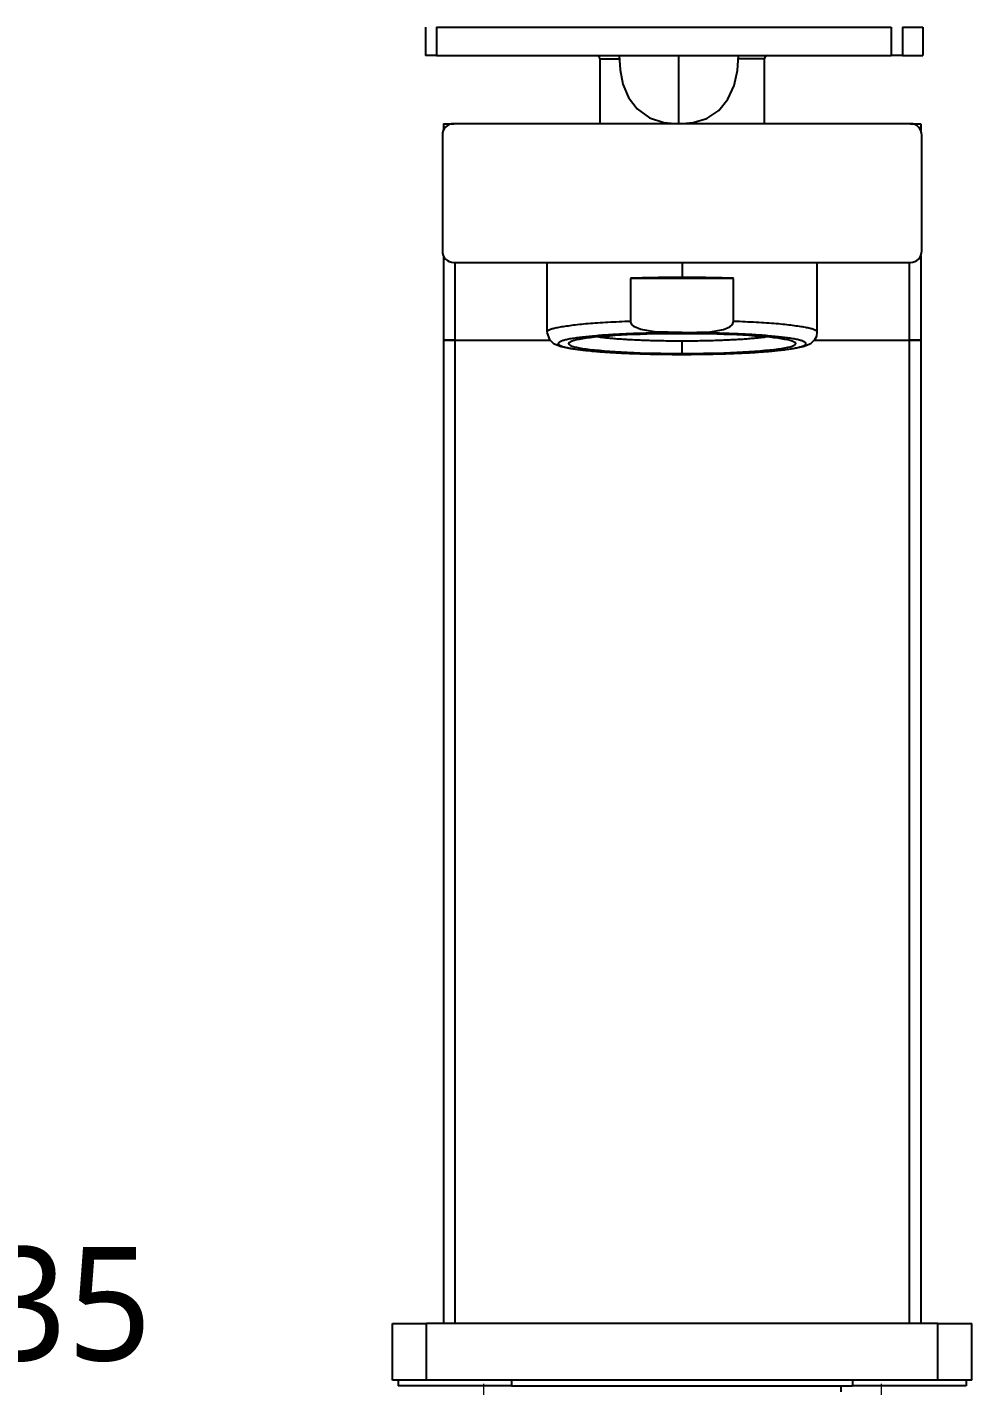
# Model space of a CAD drawing. Extents: x 0 to 790, y 0 to 579.
# Drawn here: x 161.2 to 244.3, y 245.8 to 365.4 of the extents above; entities that cross this region are included whole.
import ezdxf

# ---------------------------------------------------------------- set-up
doc = ezdxf.new("R2010")
doc.units = 0
doc.header["$LTSCALE"] = 10
doc.header["$MEASUREMENT"] = 0
doc.header["$PDMODE"] = 3
doc.header["$PDSIZE"] = -10
doc.layers.get('0').update_dxf_attribs({"linetype": 'CONTINUOUS'})
doc.layers.get('DEFPOINTS').update_dxf_attribs({"linetype": 'CONTINUOUS'})
doc.layers.add('1', color=7, linetype='CONTINUOUS')
doc.styles.add('Daelim Dimension', font='NanumGothic_1.ttf')
doc.dimstyles.new('DEFAULT', dxfattribs={"dimscale": 2, "dimtxt": 2, "dimasz": 2, "dimexe": 0, "dimexo": 2, "dimgap": 1, "dimtad": 1, "dimdec": 0, "dimzin": 9, "dimdsep": 46, "dimtxsty": 'Daelim Dimension', "dimcen": 0.5, "dimclrd": 5, "dimclre": 5, "dimclrt": 256, "dimadec": 1, "dimazin": 0, "dimtfac": 1, "dimtdec": 0, "dimtix": 1, "dimtmove": 0, "dimatfit": 3, "dimfxl": 1, "dimtolj": 1, "dimtzin": 1, "dimlwd": 9, "dimlwe": 9, "dimarcsym": 0})

# ---------------------------------------------------------------- blocks, each defined once
blk = doc.blocks.new('*D9')
at = {"color": 5, "lineweight": 9, "ltscale": 0.5, "transparency": 16777216}
for p, q in [((201.33, 245.98), (201.33, 243.87)), ((236.33, 245.98), (236.33, 243.87)), ((201.33, 243.87), (88.63, 243.87)), ((232.33, 243.87), (205.33, 243.87))]:
    blk.add_line(p, q, dxfattribs=at)
at = {"color": 5, "ltscale": 0.5, "transparency": 16777216}
for points in [[(205.33, 244.53), (205.33, 243.2), (201.33, 243.87)], [(232.33, 244.53), (232.33, 243.2), (236.33, 243.87)]]:
    blk.add_solid(points, dxfattribs=at)
at = {"layer": 'DEFPOINTS', "color": 0, "ltscale": 0.5, "transparency": 16777216}
for p in [(236.33, 243.87), (201.33, 241.98), (236.33, 241.98)]:
    blk.add_point(p, dxfattribs=at)
at = {"color": 7, "ltscale": 0.5, "transparency": 16777216, "insert": (132.82, 252.5), "char_height": 10, "attachment_point": 5, "style": 'Daelim Dimension'}
blk.add_mtext('\\A1;설치구멍 %%C35', dxfattribs=at)

msp = doc.modelspace()

# ---------------------------------------------------------------- linework, layer by layer
at = {"layer": '1', "color": 7, "linetype": 'Continuous'}
for p, q in [((196.22, 365.37), (196.22, 362.87)), ((197.21, 365.37), (237.21, 365.37)), ((197.21, 365.37), (197.21, 362.87)), ((237.21, 365.37), (237.21, 362.87)), ((238.22, 365.37), (240, 365.37)), ((238.22, 365.37), (238.22, 362.87)), ((240, 365.37), (240, 362.87)), ((197.21, 362.87), (196.22, 362.87)), ((197.21, 362.87), (237.21, 362.87)), ((211.56, 362.57), (211.56, 356.87)), ((211.56, 362.57), (213.27, 362.57)), ((226.06, 362.57), (223.78, 362.57)), ((226.06, 356.87), (226.06, 362.57)), ((238.22, 362.87), (237.21, 362.87)), ((238.22, 362.87), (240, 362.87)), ((197.81, 356.87), (198.71, 356.87)), ((197.81, 356.87), (197.81, 356.3)), ((238.91, 356.87), (198.71, 356.87)), ((218.73, 356.88), (218.73, 356.87)), ((238.91, 356.87), (239.81, 356.87)), ((239.81, 356.87), (239.81, 356.3)), ((197.71, 355.87), (197.71, 345.67)), ((239.91, 345.67), (239.91, 355.87)), ((197.81, 345.23), (197.81, 337.81)), ((198.71, 344.67), (238.91, 344.67)), ((198.81, 344.67), (198.81, 337.81)), ((206.91, 344.67), (206.91, 338.52)), ((218.81, 344.67), (218.81, 343.34)), ((230.71, 338.52), (230.71, 344.67)), ((238.81, 344.67), (238.81, 337.81)), ((239.81, 345.23), (239.81, 337.81)), ((223.35, 343.26), (214.27, 343.26)), ((214.27, 343.26), (214.27, 339.48)), ((223.35, 339.48), (223.35, 343.26)), ((218.81, 338.49), (218.81, 338.47)), ((197.81, 337.81), (198.81, 337.81)), ((197.81, 337.81), (197.81, 251.31)), ((198.81, 337.81), (197.81, 337.81)), ((198.81, 337.81), (207.18, 337.81)), ((198.81, 337.81), (198.81, 251.31)), ((198.81, 337.81), (207.18, 337.81)), ((218.81, 336.65), (218.81, 337.76)), ((230.45, 337.81), (238.81, 337.81)), ((230.45, 337.81), (238.81, 337.81)), ((238.81, 337.81), (239.81, 337.81)), ((238.81, 337.81), (238.81, 251.31)), ((239.81, 337.81), (238.81, 337.81)), ((239.81, 337.81), (239.81, 251.31)), ((218.81, 336.57), (218.81, 336.57)), ((193.31, 246.31), (193.31, 251.31)), ((193.31, 251.31), (196.31, 251.31)), ((241.31, 251.31), (196.31, 251.31)), ((196.31, 246.31), (196.31, 251.31)), ((241.31, 246.31), (241.31, 251.31)), ((241.31, 251.31), (244.31, 251.31)), ((244.31, 246.31), (244.31, 251.31)), ((196.31, 246.31), (193.31, 246.31)), ((193.81, 246.31), (193.81, 245.81)), ((241.31, 246.31), (196.31, 246.31)), ((203.81, 246.31), (203.81, 245.81)), ((233.81, 246.31), (233.81, 245.81)), ((244.31, 246.31), (241.31, 246.31)), ((243.81, 246.31), (243.81, 245.81)), ((203.81, 245.81), (193.81, 245.81)), ((203.81, 245.81), (233.81, 245.81)), ((204.81, 245.81), (204.81, 245.76)), ((232.81, 245.28), (232.81, 245.81)), ((243.81, 245.81), (233.81, 245.81))]:
    msp.add_line(p, q, dxfattribs=at)
for points in [[(213.27, 362.87, 0), (213.35, 361.6, 0), (213.61, 360.36, 0), (214.09, 359.18, 0), (214.85, 358.17, 0), (215.93, 357.39, 0), (217.19, 356.98, 0), (218.52, 356.87, 0)], [(218.52, 356.87, 0), (219.78, 356.97, 0), (221, 357.34, 0), (222.05, 358.04, 0), (222.85, 359.03, 0), (223.39, 360.24, 0), (223.68, 361.54, 0), (223.77, 362.87, 0)], [(218.52, 356.87, 0), (218.52, 356.87, 0), (218.52, 356.87, 0), (218.52, 356.87, 0), (218.52, 356.89, 0), (218.52, 357.26, 0), (218.52, 362.87, 0)], [(218.81, 343.34, 0), (218.72, 343.34, 0), (218.63, 343.34, 0), (218.53, 343.34, 0), (218.44, 343.34, 0), (218.35, 343.34, 0), (218.25, 343.34, 0), (218.16, 343.34, 0), (218.07, 343.34, 0), (217.97, 343.34, 0), (217.88, 343.34, 0), (217.79, 343.34, 0), (217.7, 343.34, 0), (217.6, 343.34, 0), (217.51, 343.33, 0), (217.42, 343.33, 0), (217.33, 343.33, 0), (217.23, 343.33, 0), (217.14, 343.33, 0), (217.05, 343.33, 0), (216.96, 343.33, 0), (216.86, 343.33, 0), (216.77, 343.33, 0), (216.68, 343.32, 0), (216.59, 343.32, 0), (216.5, 343.32, 0), (216.41, 343.32, 0), (216.32, 343.32, 0), (216.22, 343.32, 0), (216.13, 343.31, 0), (216.04, 343.31, 0), (215.95, 343.31, 0), (215.86, 343.31, 0), (215.77, 343.31, 0), (215.68, 343.3, 0), (215.59, 343.3, 0), (215.5, 343.3, 0), (215.41, 343.3, 0), (215.32, 343.3, 0), (215.23, 343.29, 0), (215.15, 343.29, 0), (215.06, 343.29, 0), (214.97, 343.29, 0), (214.88, 343.28, 0), (214.79, 343.28, 0), (214.71, 343.28, 0), (214.62, 343.27, 0), (214.53, 343.27, 0), (214.44, 343.27, 0), (214.36, 343.27, 0), (214.27, 343.26, 0)], [(223.35, 343.26, 0), (223.27, 343.27, 0), (223.18, 343.27, 0), (223.09, 343.27, 0), (223.01, 343.27, 0), (222.92, 343.28, 0), (222.83, 343.28, 0), (222.74, 343.28, 0), (222.65, 343.29, 0), (222.57, 343.29, 0), (222.48, 343.29, 0), (222.39, 343.29, 0), (222.3, 343.3, 0), (222.21, 343.3, 0), (222.12, 343.3, 0), (222.03, 343.3, 0), (221.94, 343.3, 0), (221.85, 343.31, 0), (221.76, 343.31, 0), (221.67, 343.31, 0), (221.58, 343.31, 0), (221.49, 343.31, 0), (221.4, 343.32, 0), (221.31, 343.32, 0), (221.22, 343.32, 0), (221.13, 343.32, 0), (221.03, 343.32, 0), (220.94, 343.32, 0), (220.85, 343.33, 0), (220.76, 343.33, 0), (220.67, 343.33, 0), (220.58, 343.33, 0), (220.48, 343.33, 0), (220.39, 343.33, 0), (220.3, 343.33, 0), (220.21, 343.33, 0), (220.11, 343.33, 0), (220.02, 343.34, 0), (219.93, 343.34, 0), (219.84, 343.34, 0), (219.74, 343.34, 0), (219.65, 343.34, 0), (219.56, 343.34, 0), (219.46, 343.34, 0), (219.37, 343.34, 0), (219.28, 343.34, 0), (219.18, 343.34, 0), (219.09, 343.34, 0), (219, 343.34, 0), (218.9, 343.34, 0), (218.81, 343.34, 0)], [(214.27, 339.48, 0), (214.01, 339.47, 0), (213.76, 339.46, 0), (213.51, 339.45, 0), (213.26, 339.44, 0), (213.01, 339.42, 0), (212.77, 339.41, 0), (212.53, 339.4, 0), (212.29, 339.39, 0), (212.06, 339.37, 0), (211.83, 339.36, 0), (211.6, 339.34, 0), (211.38, 339.33, 0), (211.16, 339.31, 0), (210.95, 339.3, 0), (210.74, 339.28, 0), (210.54, 339.26, 0), (210.34, 339.25, 0), (210.14, 339.23, 0), (209.95, 339.21, 0), (209.77, 339.19, 0), (209.59, 339.17, 0), (209.41, 339.15, 0), (209.24, 339.13, 0), (209.08, 339.11, 0), (208.92, 339.09, 0), (208.77, 339.07, 0), (208.62, 339.05, 0), (208.48, 339.03, 0), (208.34, 339.01, 0), (208.21, 338.99, 0), (208.09, 338.97, 0), (207.97, 338.95, 0), (207.86, 338.92, 0), (207.75, 338.9, 0), (207.65, 338.88, 0), (207.55, 338.85, 0), (207.47, 338.83, 0), (207.39, 338.81, 0), (207.31, 338.78, 0), (207.24, 338.76, 0), (207.18, 338.74, 0), (207.12, 338.71, 0), (207.07, 338.69, 0), (207.03, 338.66, 0), (206.99, 338.64, 0), (206.96, 338.62, 0), (206.94, 338.59, 0), (206.93, 338.57, 0), (206.92, 338.54, 0), (206.91, 338.52, 0)], [(206.92, 338.51, 0), (207.13, 337.87, 0), (207.49, 337.54, 0), (208.17, 337.26, 0), (208.99, 337.09, 0), (210.08, 336.94, 0)], [(218.81, 338.39, 0), (218.18, 338.39, 0), (217.56, 338.39, 0), (216.94, 338.38, 0), (216.32, 338.37, 0), (215.72, 338.35, 0), (215.13, 338.33, 0), (214.55, 338.31, 0), (213.99, 338.29, 0), (213.45, 338.26, 0), (212.93, 338.23, 0), (212.44, 338.19, 0), (211.97, 338.16, 0), (211.52, 338.12, 0), (211.11, 338.08, 0), (210.72, 338.03, 0), (210.37, 337.99, 0), (210.05, 337.94, 0), (209.76, 337.89, 0), (209.51, 337.84, 0), (209.3, 337.79, 0), (209.13, 337.74, 0), (208.99, 337.69, 0), (208.89, 337.63, 0), (208.83, 337.58, 0), (208.81, 337.52, 0), (208.83, 337.47, 0), (208.89, 337.41, 0), (208.99, 337.36, 0), (209.13, 337.3, 0), (209.3, 337.25, 0), (209.51, 337.2, 0), (209.76, 337.15, 0), (210.05, 337.1, 0), (210.37, 337.05, 0), (210.72, 337.01, 0), (211.11, 336.97, 0), (211.52, 336.93, 0), (211.97, 336.89, 0), (212.44, 336.85, 0), (212.93, 336.82, 0), (213.45, 336.79, 0), (213.99, 336.76, 0), (214.55, 336.73, 0), (215.13, 336.71, 0), (215.72, 336.69, 0), (216.32, 336.68, 0), (216.94, 336.67, 0), (217.56, 336.66, 0), (218.18, 336.65, 0), (218.81, 336.65, 0)], [(218.81, 338.47, 0), (218.58, 338.47, 0), (218.35, 338.47, 0), (218.12, 338.47, 0), (217.89, 338.47, 0), (217.66, 338.47, 0), (217.43, 338.46, 0), (217.2, 338.46, 0), (216.97, 338.46, 0), (216.74, 338.45, 0), (216.51, 338.45, 0), (216.29, 338.45, 0), (216.06, 338.44, 0), (215.84, 338.44, 0), (215.62, 338.43, 0), (215.4, 338.42, 0), (215.18, 338.42, 0), (214.96, 338.41, 0), (214.75, 338.4, 0), (214.53, 338.4, 0), (214.32, 338.39, 0), (214.11, 338.38, 0), (213.9, 338.37, 0), (213.7, 338.36, 0), (213.49, 338.35, 0), (213.29, 338.34, 0), (213.09, 338.33, 0), (212.9, 338.32, 0), (212.71, 338.31, 0), (212.52, 338.3, 0), (212.33, 338.29, 0), (212.14, 338.27, 0), (211.96, 338.26, 0), (211.78, 338.25, 0), (211.61, 338.23, 0), (211.44, 338.22, 0), (211.27, 338.21, 0), (211.1, 338.19, 0), (210.94, 338.18, 0), (210.78, 338.16, 0), (210.63, 338.15, 0), (210.48, 338.13, 0), (210.33, 338.12, 0), (210.18, 338.1, 0), (210.05, 338.09, 0), (209.91, 338.07, 0), (209.78, 338.05, 0), (209.65, 338.04, 0), (209.53, 338.02, 0), (209.41, 338, 0), (209.29, 337.98, 0)], [(218.81, 338.49, 0), (216.38, 338.55, 0), (215.18, 338.75, 0), (214.62, 338.99, 0), (214.38, 339.19, 0), (214.27, 339.48, 0)], [(218.81, 338.49, 0), (218.87, 338.49, 0), (218.91, 338.49, 0)], [(218.91, 338.47, 0), (218.91, 338.47, 0), (218.9, 338.47, 0), (218.9, 338.47, 0), (218.9, 338.47, 0), (218.9, 338.47, 0), (218.9, 338.47, 0), (218.9, 338.47, 0), (218.89, 338.47, 0), (218.89, 338.47, 0), (218.89, 338.47, 0), (218.89, 338.47, 0), (218.89, 338.47, 0), (218.88, 338.47, 0), (218.88, 338.47, 0), (218.88, 338.47, 0), (218.88, 338.47, 0), (218.88, 338.47, 0), (218.87, 338.47, 0), (218.87, 338.47, 0), (218.87, 338.47, 0), (218.87, 338.47, 0), (218.87, 338.47, 0), (218.86, 338.47, 0), (218.86, 338.47, 0), (218.86, 338.47, 0), (218.86, 338.47, 0), (218.86, 338.47, 0), (218.85, 338.47, 0), (218.85, 338.47, 0), (218.85, 338.47, 0), (218.85, 338.47, 0), (218.85, 338.47, 0), (218.84, 338.47, 0), (218.84, 338.47, 0), (218.84, 338.47, 0), (218.84, 338.47, 0), (218.84, 338.47, 0), (218.84, 338.47, 0), (218.83, 338.47, 0), (218.83, 338.47, 0), (218.83, 338.47, 0), (218.83, 338.47, 0), (218.83, 338.47, 0), (218.82, 338.47, 0), (218.82, 338.47, 0), (218.82, 338.47, 0), (218.82, 338.47, 0), (218.82, 338.47, 0), (218.81, 338.47, 0), (218.81, 338.47, 0)], [(218.81, 336.65, 0), (219.44, 336.65, 0), (220.07, 336.66, 0), (220.69, 336.67, 0), (221.3, 336.68, 0), (221.9, 336.69, 0), (222.49, 336.71, 0), (223.07, 336.73, 0), (223.63, 336.76, 0), (224.17, 336.79, 0), (224.69, 336.82, 0), (225.19, 336.85, 0), (225.66, 336.89, 0), (226.1, 336.93, 0), (226.52, 336.97, 0), (226.9, 337.01, 0), (227.26, 337.05, 0), (227.57, 337.1, 0), (227.86, 337.15, 0), (228.11, 337.2, 0), (228.32, 337.25, 0), (228.5, 337.3, 0), (228.63, 337.36, 0), (228.73, 337.41, 0), (228.79, 337.47, 0), (228.81, 337.52, 0), (228.79, 337.58, 0), (228.73, 337.63, 0), (228.63, 337.69, 0), (228.5, 337.74, 0), (228.32, 337.79, 0), (228.11, 337.84, 0), (227.86, 337.89, 0), (227.57, 337.94, 0), (227.26, 337.99, 0), (226.9, 338.03, 0), (226.52, 338.08, 0), (226.1, 338.12, 0), (225.66, 338.16, 0), (225.19, 338.19, 0), (224.69, 338.23, 0), (224.17, 338.26, 0), (223.63, 338.29, 0), (223.07, 338.31, 0), (222.49, 338.33, 0), (221.9, 338.35, 0), (221.3, 338.37, 0), (220.69, 338.38, 0), (220.07, 338.39, 0), (219.44, 338.39, 0), (218.81, 338.39, 0)], [(218.91, 338.49, 0), (221.3, 338.55, 0), (222.47, 338.76, 0), (223.02, 339, 0), (223.25, 339.2, 0), (223.35, 339.48, 0)], [(228.31, 337.99, 0), (228.2, 338, 0), (228.08, 338.02, 0), (227.96, 338.04, 0), (227.83, 338.06, 0), (227.7, 338.07, 0), (227.57, 338.09, 0), (227.43, 338.1, 0), (227.29, 338.12, 0), (227.14, 338.13, 0), (226.99, 338.15, 0), (226.84, 338.16, 0), (226.68, 338.18, 0), (226.52, 338.19, 0), (226.36, 338.21, 0), (226.19, 338.22, 0), (226.02, 338.23, 0), (225.85, 338.25, 0), (225.67, 338.26, 0), (225.49, 338.27, 0), (225.31, 338.28, 0), (225.12, 338.3, 0), (224.94, 338.31, 0), (224.75, 338.32, 0), (224.55, 338.33, 0), (224.36, 338.34, 0), (224.16, 338.35, 0), (223.96, 338.36, 0), (223.76, 338.37, 0), (223.55, 338.38, 0), (223.34, 338.39, 0), (223.13, 338.39, 0), (222.92, 338.4, 0), (222.71, 338.41, 0), (222.5, 338.42, 0), (222.28, 338.42, 0), (222.06, 338.43, 0), (221.84, 338.43, 0), (221.62, 338.44, 0), (221.4, 338.44, 0), (221.18, 338.45, 0), (220.95, 338.45, 0), (220.73, 338.46, 0), (220.5, 338.46, 0), (220.28, 338.46, 0), (220.05, 338.47, 0), (219.82, 338.47, 0), (219.59, 338.47, 0), (219.37, 338.47, 0), (219.14, 338.47, 0), (218.91, 338.47, 0)], [(230.71, 338.52, 0), (230.71, 338.54, 0), (230.7, 338.57, 0), (230.68, 338.59, 0), (230.66, 338.62, 0), (230.63, 338.64, 0), (230.59, 338.66, 0), (230.55, 338.69, 0), (230.5, 338.71, 0), (230.44, 338.74, 0), (230.38, 338.76, 0), (230.31, 338.78, 0), (230.24, 338.81, 0), (230.16, 338.83, 0), (230.07, 338.85, 0), (229.97, 338.88, 0), (229.87, 338.9, 0), (229.77, 338.92, 0), (229.66, 338.95, 0), (229.54, 338.97, 0), (229.41, 338.99, 0), (229.28, 339.01, 0), (229.15, 339.03, 0), (229, 339.05, 0), (228.86, 339.07, 0), (228.7, 339.09, 0), (228.54, 339.11, 0), (228.38, 339.13, 0), (228.21, 339.15, 0), (228.03, 339.17, 0), (227.85, 339.19, 0), (227.67, 339.21, 0), (227.48, 339.23, 0), (227.29, 339.25, 0), (227.09, 339.26, 0), (226.88, 339.28, 0), (226.67, 339.3, 0), (226.46, 339.31, 0), (226.24, 339.33, 0), (226.02, 339.34, 0), (225.8, 339.36, 0), (225.57, 339.37, 0), (225.33, 339.39, 0), (225.1, 339.4, 0), (224.86, 339.41, 0), (224.61, 339.42, 0), (224.37, 339.44, 0), (224.12, 339.45, 0), (223.87, 339.46, 0), (223.61, 339.47, 0), (223.35, 339.48, 0)], [(227.53, 336.94, 0), (228.62, 337.09, 0), (229.46, 337.26, 0), (230.13, 337.54, 0), (230.5, 337.88, 0), (230.66, 338.17, 0), (230.7, 338.52, 0)], [(209.29, 337.98, 0), (209.17, 337.96, 0), (209.05, 337.95, 0), (208.94, 337.93, 0), (208.84, 337.9, 0), (208.74, 337.88, 0), (208.64, 337.86, 0), (208.55, 337.84, 0), (208.47, 337.82, 0), (208.39, 337.8, 0), (208.32, 337.78, 0), (208.25, 337.76, 0), (208.19, 337.74, 0), (208.14, 337.71, 0), (208.09, 337.69, 0), (208.05, 337.67, 0), (208.01, 337.65, 0), (207.98, 337.63, 0), (207.95, 337.6, 0), (207.93, 337.58, 0), (207.92, 337.56, 0), (207.91, 337.54, 0), (207.91, 337.51, 0), (207.92, 337.49, 0), (207.93, 337.47, 0), (207.94, 337.45, 0), (207.97, 337.43, 0), (208, 337.4, 0), (208.03, 337.38, 0), (208.07, 337.36, 0), (208.12, 337.34, 0), (208.17, 337.32, 0), (208.23, 337.29, 0), (208.29, 337.27, 0), (208.36, 337.25, 0), (208.44, 337.23, 0), (208.52, 337.21, 0), (208.61, 337.19, 0), (208.7, 337.17, 0), (208.8, 337.15, 0), (208.9, 337.13, 0), (209.01, 337.11, 0), (209.13, 337.09, 0), (209.25, 337.07, 0), (209.37, 337.05, 0), (209.5, 337.03, 0), (209.64, 337.01, 0), (209.78, 336.99, 0), (209.93, 336.97, 0), (210.08, 336.95, 0), (210.23, 336.94, 0)], [(211.49, 338.12, 0), (211.59, 338.1, 0), (211.69, 338.09, 0), (211.79, 338.08, 0), (211.89, 338.07, 0), (211.99, 338.05, 0), (212.1, 338.04, 0), (212.21, 338.03, 0), (212.33, 338.02, 0), (212.44, 338.01, 0), (212.56, 338, 0), (212.68, 337.99, 0), (212.81, 337.98, 0), (212.93, 337.96, 0), (213.06, 337.95, 0), (213.19, 337.94, 0), (213.32, 337.94, 0), (213.46, 337.93, 0), (213.6, 337.92, 0), (213.74, 337.91, 0), (213.88, 337.9, 0), (214.02, 337.89, 0), (214.17, 337.88, 0), (214.31, 337.87, 0), (214.46, 337.87, 0), (214.61, 337.86, 0), (214.77, 337.85, 0), (214.92, 337.84, 0), (215.08, 337.84, 0), (215.23, 337.83, 0), (215.39, 337.83, 0), (215.55, 337.82, 0), (215.71, 337.81, 0), (215.88, 337.81, 0), (216.04, 337.8, 0), (216.2, 337.8, 0), (216.37, 337.79, 0), (216.54, 337.79, 0), (216.71, 337.79, 0), (216.87, 337.78, 0), (217.04, 337.78, 0), (217.21, 337.78, 0), (217.38, 337.77, 0), (217.56, 337.77, 0), (217.73, 337.77, 0), (217.9, 337.77, 0), (218.07, 337.77, 0), (218.25, 337.77, 0), (218.42, 337.76, 0), (218.59, 337.76, 0), (218.77, 337.76, 0)], [(218.77, 337.76, 0), (218.77, 337.76, 0), (218.77, 337.76, 0), (218.77, 337.76, 0), (218.77, 337.76, 0), (218.77, 337.76, 0), (218.77, 337.76, 0), (218.77, 337.76, 0), (218.77, 337.76, 0), (218.77, 337.76, 0), (218.78, 337.76, 0), (218.78, 337.76, 0), (218.78, 337.76, 0), (218.78, 337.76, 0), (218.78, 337.76, 0), (218.78, 337.76, 0), (218.78, 337.76, 0), (218.78, 337.76, 0), (218.78, 337.76, 0), (218.78, 337.76, 0), (218.78, 337.76, 0), (218.79, 337.76, 0), (218.79, 337.76, 0), (218.79, 337.76, 0), (218.79, 337.76, 0), (218.79, 337.76, 0), (218.79, 337.76, 0), (218.79, 337.76, 0), (218.79, 337.76, 0), (218.79, 337.76, 0), (218.79, 337.76, 0), (218.79, 337.76, 0), (218.8, 337.76, 0), (218.8, 337.76, 0), (218.8, 337.76, 0), (218.8, 337.76, 0), (218.8, 337.76, 0), (218.8, 337.76, 0), (218.8, 337.76, 0), (218.8, 337.76, 0), (218.8, 337.76, 0), (218.8, 337.76, 0), (218.8, 337.76, 0), (218.81, 337.76, 0), (218.81, 337.76, 0), (218.81, 337.76, 0), (218.81, 337.76, 0), (218.81, 337.76, 0), (218.81, 337.76, 0), (218.81, 337.76, 0), (218.81, 337.76, 0)], [(218.81, 337.76, 0), (218.99, 337.76, 0), (219.16, 337.76, 0), (219.33, 337.77, 0), (219.51, 337.77, 0), (219.68, 337.77, 0), (219.86, 337.77, 0), (220.03, 337.77, 0), (220.2, 337.77, 0), (220.37, 337.78, 0), (220.54, 337.78, 0), (220.71, 337.78, 0), (220.88, 337.79, 0), (221.05, 337.79, 0), (221.22, 337.79, 0), (221.39, 337.8, 0), (221.55, 337.8, 0), (221.72, 337.81, 0), (221.88, 337.81, 0), (222.05, 337.82, 0), (222.21, 337.82, 0), (222.37, 337.83, 0), (222.52, 337.84, 0), (222.68, 337.84, 0), (222.84, 337.85, 0), (222.99, 337.86, 0), (223.14, 337.87, 0), (223.29, 337.87, 0), (223.44, 337.88, 0), (223.59, 337.89, 0), (223.73, 337.9, 0), (223.87, 337.91, 0), (224.01, 337.92, 0), (224.15, 337.92, 0), (224.29, 337.93, 0), (224.42, 337.94, 0), (224.55, 337.95, 0), (224.68, 337.96, 0), (224.81, 337.97, 0), (224.93, 337.99, 0), (225.06, 338, 0), (225.18, 338.01, 0), (225.29, 338.02, 0), (225.41, 338.03, 0), (225.52, 338.04, 0), (225.63, 338.05, 0), (225.73, 338.07, 0), (225.84, 338.08, 0), (225.94, 338.09, 0), (226.03, 338.1, 0), (226.13, 338.12, 0)], [(227.35, 336.93, 0), (227.5, 336.95, 0), (227.66, 336.97, 0), (227.81, 336.98, 0), (227.95, 337, 0), (228.09, 337.02, 0), (228.22, 337.04, 0), (228.35, 337.06, 0), (228.47, 337.08, 0), (228.59, 337.1, 0), (228.7, 337.12, 0), (228.8, 337.14, 0), (228.9, 337.16, 0), (229, 337.18, 0), (229.09, 337.2, 0), (229.17, 337.23, 0), (229.25, 337.25, 0), (229.32, 337.27, 0), (229.39, 337.29, 0), (229.45, 337.31, 0), (229.5, 337.33, 0), (229.55, 337.36, 0), (229.59, 337.38, 0), (229.62, 337.4, 0), (229.65, 337.42, 0), (229.68, 337.45, 0), (229.69, 337.47, 0), (229.71, 337.49, 0), (229.71, 337.51, 0), (229.71, 337.54, 0), (229.7, 337.56, 0), (229.69, 337.58, 0), (229.67, 337.6, 0), (229.65, 337.63, 0), (229.61, 337.65, 0), (229.58, 337.67, 0), (229.53, 337.69, 0), (229.48, 337.71, 0), (229.43, 337.74, 0), (229.37, 337.76, 0), (229.3, 337.78, 0), (229.23, 337.8, 0), (229.15, 337.82, 0), (229.06, 337.84, 0), (228.97, 337.87, 0), (228.88, 337.89, 0), (228.77, 337.91, 0), (228.67, 337.93, 0), (228.55, 337.95, 0), (228.44, 337.97, 0), (228.31, 337.99, 0)], [(210.23, 336.94, 0), (210.35, 336.92, 0), (210.48, 336.91, 0), (210.61, 336.9, 0), (210.74, 336.88, 0), (210.87, 336.87, 0), (211, 336.86, 0), (211.14, 336.85, 0), (211.28, 336.83, 0), (211.42, 336.82, 0), (211.57, 336.81, 0), (211.72, 336.8, 0), (211.87, 336.79, 0), (212.02, 336.78, 0), (212.17, 336.77, 0), (212.33, 336.76, 0), (212.49, 336.75, 0), (212.65, 336.74, 0), (212.81, 336.73, 0), (212.97, 336.72, 0), (213.14, 336.71, 0), (213.31, 336.7, 0), (213.48, 336.69, 0), (213.65, 336.69, 0), (213.82, 336.68, 0), (214, 336.67, 0), (214.17, 336.66, 0), (214.35, 336.65, 0), (214.53, 336.65, 0), (214.71, 336.64, 0), (214.89, 336.64, 0), (215.08, 336.63, 0), (215.26, 336.62, 0), (215.45, 336.62, 0), (215.63, 336.61, 0), (215.82, 336.61, 0), (216.01, 336.6, 0), (216.2, 336.6, 0), (216.39, 336.6, 0), (216.58, 336.59, 0), (216.77, 336.59, 0), (216.96, 336.59, 0), (217.16, 336.58, 0), (217.35, 336.58, 0), (217.54, 336.58, 0), (217.74, 336.58, 0), (217.93, 336.57, 0), (218.13, 336.57, 0), (218.32, 336.57, 0), (218.52, 336.57, 0), (218.71, 336.57, 0)], [(218.71, 336.57, 0), (218.72, 336.57, 0), (218.72, 336.57, 0), (218.72, 336.57, 0), (218.72, 336.57, 0), (218.72, 336.57, 0), (218.73, 336.57, 0), (218.73, 336.57, 0), (218.73, 336.57, 0), (218.73, 336.57, 0), (218.73, 336.57, 0), (218.74, 336.57, 0), (218.74, 336.57, 0), (218.74, 336.57, 0), (218.74, 336.57, 0), (218.74, 336.57, 0), (218.75, 336.57, 0), (218.75, 336.57, 0), (218.75, 336.57, 0), (218.75, 336.57, 0), (218.75, 336.57, 0), (218.76, 336.57, 0), (218.76, 336.57, 0), (218.76, 336.57, 0), (218.76, 336.57, 0), (218.76, 336.57, 0), (218.77, 336.57, 0), (218.77, 336.57, 0), (218.77, 336.57, 0), (218.77, 336.57, 0), (218.77, 336.57, 0), (218.77, 336.57, 0), (218.78, 336.57, 0), (218.78, 336.57, 0), (218.78, 336.57, 0), (218.78, 336.57, 0), (218.78, 336.57, 0), (218.79, 336.57, 0), (218.79, 336.57, 0), (218.79, 336.57, 0), (218.79, 336.57, 0), (218.79, 336.57, 0), (218.8, 336.57, 0), (218.8, 336.57, 0), (218.8, 336.57, 0), (218.8, 336.57, 0), (218.8, 336.57, 0), (218.81, 336.57, 0), (218.81, 336.57, 0), (218.81, 336.57, 0), (218.81, 336.57, 0)], [(218.81, 336.57, 0), (218.76, 336.57, 0), (218.71, 336.57, 0)], [(218.81, 336.57, 0), (219.01, 336.57, 0), (219.2, 336.57, 0), (219.4, 336.57, 0), (219.6, 336.57, 0), (219.79, 336.58, 0), (219.99, 336.58, 0), (220.18, 336.58, 0), (220.37, 336.58, 0), (220.57, 336.58, 0), (220.76, 336.59, 0), (220.95, 336.59, 0), (221.15, 336.59, 0), (221.34, 336.6, 0), (221.53, 336.6, 0), (221.72, 336.61, 0), (221.91, 336.61, 0), (222.09, 336.62, 0), (222.28, 336.62, 0), (222.46, 336.63, 0), (222.65, 336.63, 0), (222.83, 336.64, 0), (223.01, 336.65, 0), (223.19, 336.65, 0), (223.37, 336.66, 0), (223.55, 336.67, 0), (223.73, 336.67, 0), (223.9, 336.68, 0), (224.07, 336.69, 0), (224.24, 336.7, 0), (224.41, 336.71, 0), (224.58, 336.72, 0), (224.75, 336.72, 0), (224.91, 336.73, 0), (225.07, 336.74, 0), (225.23, 336.75, 0), (225.39, 336.76, 0), (225.54, 336.77, 0), (225.7, 336.79, 0), (225.85, 336.8, 0), (225.99, 336.81, 0), (226.14, 336.82, 0), (226.29, 336.83, 0), (226.43, 336.84, 0), (226.57, 336.85, 0), (226.7, 336.87, 0), (226.84, 336.88, 0), (226.97, 336.89, 0), (227.1, 336.9, 0), (227.22, 336.92, 0), (227.35, 336.93, 0)]]:
    msp.add_polyline3d(points, dxfattribs=at)
for centre, radius, start, end in [((211.26, 362.57), 0.3, 0, 90), ((226.36, 362.57), 0.3, 90, 180), ((198.71, 355.87), 1, 90, 180), ((238.91, 355.87), 1, 0, 90), ((198.71, 345.67), 1, 180, 270), ((238.91, 345.67), 1, 270, 0)]:
    msp.add_arc(centre, radius, start, end, dxfattribs=at)

# ---------------------------------------------------------------- dimensions: what is measured, and where the dimension line sits
at = {"color": 5, "ltscale": 0.5}
dim = msp.add_linear_dim(base=(236.33, 243.87), p1=(201.33, 241.98), p2=(236.33, 241.98), text='설치구멍 %%C<>', dimstyle='DEFAULT', override={"dimtxt": 5, "dimclrd": 5, "dimclre": 5, "dimclrt": 7}, dxfattribs=at)
dim.commit()
dim.dimension.update_dxf_attribs({"geometry": '*D9', "text_midpoint": (132.82, 243.87), "dimtype": 160})

doc.saveas('drawing.dxf')
